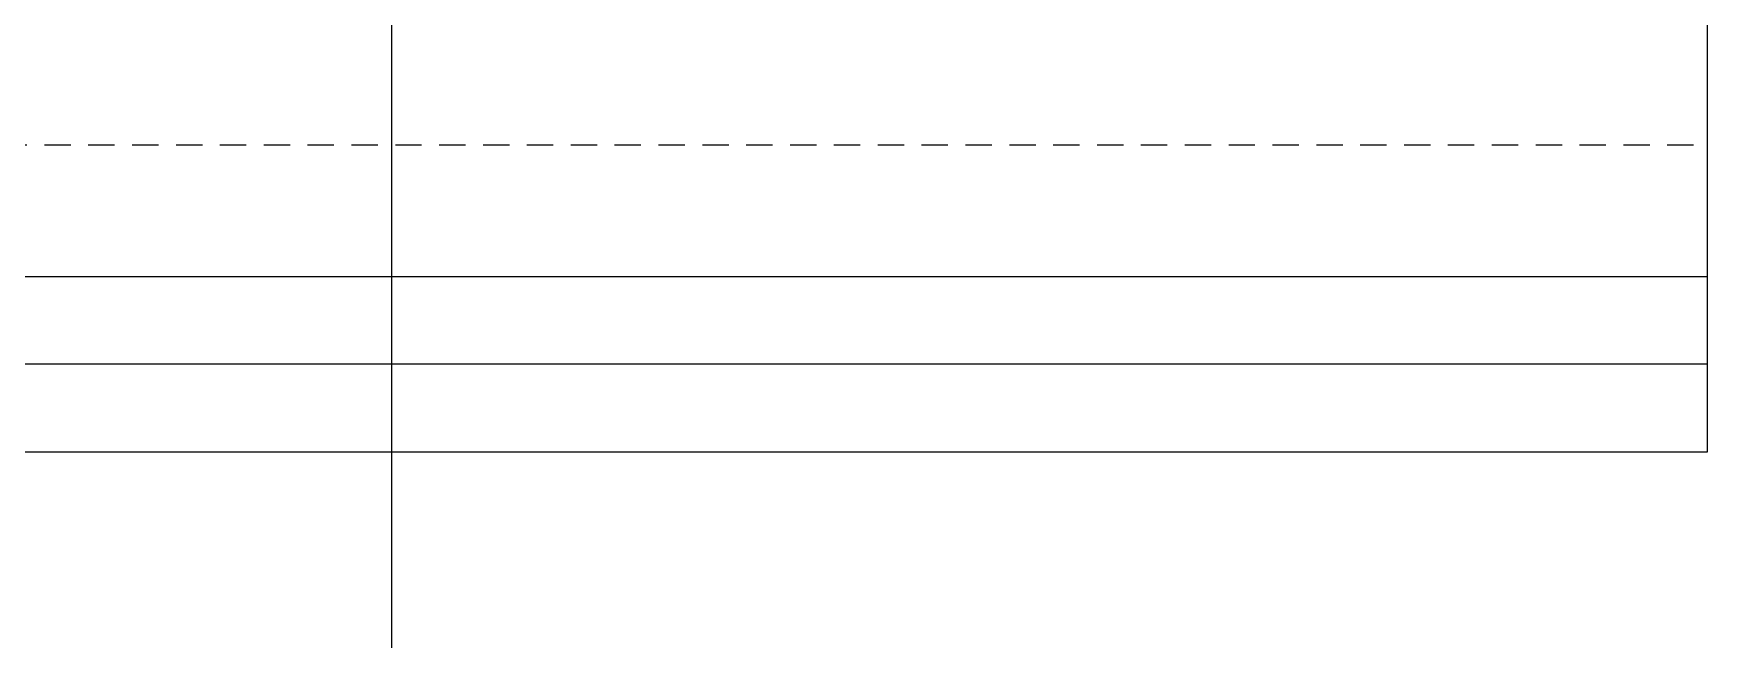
# Model space of a CAD drawing. Header units: millimetres. Extents: x 13515 to 183937, y -33900 to -660.
# Drawn here: x 81564 to 82518, y -18054 to -17708 of the extents above; entities that cross this region are included whole.
import ezdxf

# ---------------------------------------------------------------- set-up
doc = ezdxf.new("R2010")
doc.units = ezdxf.units.MM
doc.header["$LTSCALE"] = 100
doc.header["$MEASUREMENT"] = 0
doc.linetypes.add('CEN', pattern=[62, 60, -1, 0, -1])
doc.linetypes.add('HID', pattern=[2.5, 1.5, -1])
for name, color, linetype in [('CEN(ST)', 1, 'CEN'), ('CON', 2, 'CONTINUOUS'), ('INS', 251, 'BATTING'), ('wire-meshes', 1, 'CONTINUOUS'), ('초평탄', 4, 'CONTINUOUS')]:
    doc.layers.add(name, color=color, linetype=linetype)
doc.linetypes.add('BATTING', pattern='A,0.0001,-0.1,[134,ltypeshp.shx,S=0.1,R=0,X=-0.1,Y=0],-0.2,[134,ltypeshp.shx,S=0.1,R=180,X=0.1,Y=0],-0.1', length=0.4001)

msp = doc.modelspace()

# ---------------------------------------------------------------- linework, layer by layer
at = {"layer": 'CEN(ST)', "ltscale": 0.5}
msp.add_line((81767.94304797084, -31500.00000000003), (81767.94304797093, -15710.00000000013), dxfattribs=at)
at = {"layer": 'CON', "ltscale": 0.1}
msp.add_lwpolyline([(77970.00000000221, -17946.73553670247), (82517.94304796343, -17946.73553670247), (82517.94304796343, -17696.73553670154)], dxfattribs=at)
at = {"layer": 'INS', "ltscale": 0.12}
msp.add_lwpolyline([(82517.94304796495, -17896.73553670681), (77970.00000000221, -17896.73553670681)], dxfattribs=at)
at = {"layer": 'wire-meshes', "linetype": 'HID', "ltscale": 0.1}
msp.add_line((77970.00000000221, -17771.73553669464), (82517.94304796495, -17771.7355366947), dxfattribs=at)
at = {"layer": '초평탄', "ltscale": 0.1}
msp.add_lwpolyline([(77970.00000000221, -17846.73553670681), (82517.94304796495, -17846.73553670681)], dxfattribs=at)

doc.saveas('drawing.dxf')
